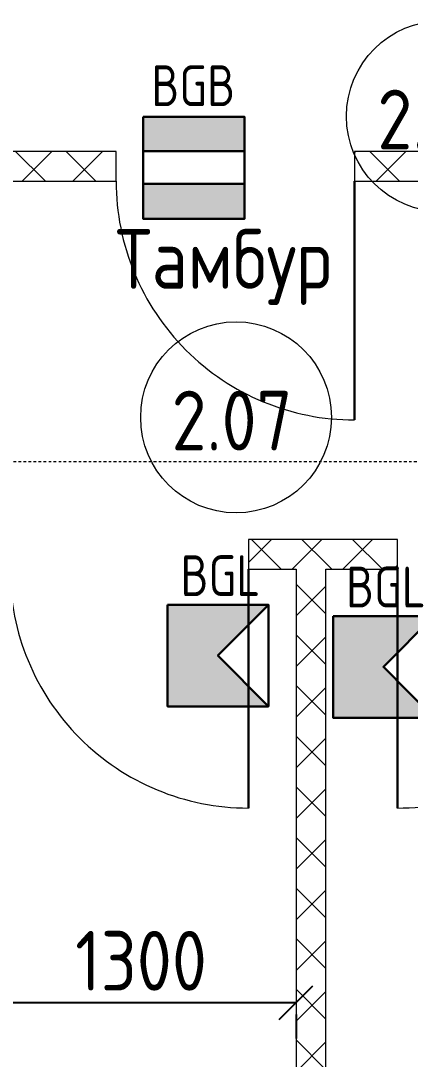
# Model space of a CAD drawing. Header units: millimetres. Extents: x -174154 to -170572, y -111302 to -109817.
# Drawn here: x -172507.92 to -172491.59, y -110595.16 to -110551.67 of the extents above; entities that cross this region are included whole.
import ezdxf

# ---------------------------------------------------------------- set-up
doc = ezdxf.new("R2010")
doc.units = ezdxf.units.MM
doc.linetypes.add('ACAD_ISO02W100', pattern=[15, 12, -3])
doc.linetypes.add('ADSK_Линия сетки', pattern=[21, 12, -3, 3, -3])
doc.layers.get('Defpoints').update_dxf_attribs({"color": 70})
for name, color, linetype, lineweight in [('!Подложка', 252, 'ACAD_ISO02W100', 25), ('Двери', 7, 'Continuous', 18), ('Марки помещений', 7, 'Continuous', 18), ('ОПС', 1, 'Continuous', 30), ('Оси', 7, 'Continuous', 9), ('Панель', 7, 'Continuous', 18), ('ПС', 1, 'Continuous', 50), ('Размеры', 7, 'Continuous', 9), ('Стены разрез', 7, 'Continuous', 40)]:
    doc.layers.add(name, color=color, linetype=linetype, lineweight=lineweight)
doc.layers.add('PRSHEME', color=7, linetype='Continuous')
doc.styles.add('GOST Common', font='GOST Common.ttf', dxfattribs={"width": 0.9, "height": 250})
doc.styles.get("Standard").update_dxf_attribs({"font": 'GOST_A.TTF'})
doc.dimstyles.new('ADSK_Проверочный', dxfattribs={"dimscale": 304.8, "dimtxt": 251.4287490705518, "dimasz": 0.4639107611548557, "dimexe": 0.4921259842519685, "dimexo": 0.4921259842519685, "dimgap": 0.1640419947506562, "dimtad": 1, "dimdec": 0, "dimdsep": 46, "dimtxsty": 'GOST Common', "dimblk1": 'OBLIQUE', "dimblk2": 'OBLIQUE', "dimsah": 1, "dimcen": 0.09, "dimazin": 0, "dimtfac": 1, "dimtdec": 4, "dimtix": 1, "dimtmove": 0, "dimatfit": 3, "dimfxl": 1, "dimtvp": 1, "dimtolj": 1, "dimtzin": 0, "dimarcsym": 2})
pattern_1 = [(45, (30280.00000000015, 12304.99999999978), (-106.0660171779821, 106.0660171779821), []), (135, (30280.00000000015, 12304.99999999978), (-106.0660171779821, -106.0660171779821), [])]

# ---------------------------------------------------------------- blocks, each defined once
blk = doc.blocks.new('*U10')
at = {"layer": 'PRSHEME', "lineweight": 25}
for points in [[(-0.03523347311511316, 299.7057995788264), (298.130432175119, 299.7057995788264), (298.130432175119, 198.4344173433817), (-0.03523347311511316, 198.4344173433817)], [(-0.03523273422649374, 102.8115166330224), (298.1304329140076, 102.8115166330224), (298.130432175119, 0.04764829622126854), (-0.03523347311511316, 0.04764829622126854)]]:
    blk.add_hatch(color=30, dxfattribs=at).paths.add_polyline_path(points)
at = {"layer": 'PRSHEME', "color": 30, "lineweight": 30}
for p, q in [((-0.03523347311511316, 198.4344173433817), (298.1304321750807, 198.4344173433817)), ((-0.03523347311511316, 102.8115166330224), (298.130432175119, 102.8115166330224))]:
    blk.add_line(p, q, dxfattribs=at)
at = {"layer": 'PRSHEME', "color": 30, "lineweight": 25}
for points in [[(-0.03523347311511316, 299.7057995788264), (298.130432175119, 299.7057995788264), (298.130432175119, 198.4344173433817), (-0.03523347311511316, 198.4344173433817)], [(-0.03523347311511316, 102.8115166330224), (298.1304321751572, 102.8115166330224), (298.130432175119, 0.04764829622126854), (-0.03523347311511316, 0.04764829622126854)]]:
    blk.add_lwpolyline(points, close=True, dxfattribs=at)
at = {"layer": 'PRSHEME', "color": 30, "lineweight": 30}
blk.add_lwpolyline([(-0.03523347311511316, 299.7057995788264), (298.130432175119, 299.7057995788264), (298.130432175119, 0.04764829622126854), (-0.03523347311511316, 0.04764829622126854)], close=True, dxfattribs=at)
at = {"layer": 'ПС', "color": 0, "ltscale": 300, "insert": (147.6877256849152, 390.993334668166), "char_height": 120, "width": 178.901923524727, "attachment_point": 5, "bg_fill": 3, "box_fill_scale": 1, "bg_fill_color": 256, "bg_fill_transparency": 0}
blk.add_mtext('BGB', dxfattribs=at)
blk = doc.blocks.new('*U9')
at = {"layer": 'ОПС', "lineweight": 25, "ltscale": 10}
h = blk.add_hatch(color=5, dxfattribs=at)
h.dxf.hatch_style = 1
h.paths.add_polyline_path([(-0.05454638312494353, 299.697669372428), (-0.05454638312495774, 0.5443030777967124), (296.8694145977408, 0.5443030777967408), (148.4074613871881, 150.1209877400764), (296.8694145977408, 299.697669372428)])
at = {"layer": 'ОПС', "color": 5, "ltscale": 100}
blk.add_lwpolyline([(-0.05454638312494353, 299.697669372428), (296.8694145977408, 299.697669372428), (296.8694145977408, 0.5443030777967124), (-0.05454638312494353, 0.5443030777967124)], close=True, dxfattribs=at)
blk.add_lwpolyline([(296.8694145977408, 299.697669372428), (148.4074613871881, 150.1209877400764), (296.8694145977408, 0.5443030777967124)], dxfattribs=at)
at = {"layer": 'ПС', "color": 0, "ltscale": 300, "insert": (155.4784635063877, 385.2214189272918), "char_height": 120, "width": 171.5984937908857, "attachment_point": 5, "bg_fill": 3, "box_fill_scale": 1, "bg_fill_color": 256, "bg_fill_transparency": 0}
blk.add_mtext('BGL', dxfattribs=at)
blk = doc.blocks.new('AC_Дверь_Однопольная_ДеревяннаяНаружная_ГОСТ24698-81 - 960х2080h Г-799396-В_АР_ПЭ_02 Этаж')
at = {"layer": 'Панель', "lineweight": 30}
blk.add_line((-500.0000000000111, 62.5000000009599), (-500.0000000000111, 1062.50000000096), dxfattribs=at)
at = {"layer": 'Панель'}
blk.add_arc((-500.000000000011, 62.5000000009599), 1000.000000000001, 3.180554681463517e-14, 90.00000000000017, dxfattribs=at)
blk = doc.blocks.new('AC_Дверь_Однопольная_ДеревяннаяНаружная_ГОСТ24698-81 - 960х2080h ГЛ-799317-В_АР_ПЭ_02 Этаж')
at = {"layer": 'Панель', "lineweight": 30}
blk.add_line((499.9999999999943, 62.50000000096315), (499.9999999999943, 1062.500000000963), dxfattribs=at)
at = {"layer": 'Панель'}
blk.add_arc((499.9999999999942, 62.50000000096315), 999.9999999999992, 89.99999999999987, 180, dxfattribs=at)
blk = doc.blocks.new('ADSK_Марка_Помещение_2_ГОСТ21-501-2011 - Имя и Категория-86712-В_АР_ПЭ_02 Этаж')
at = {"layer": 'Марки помещений'}
blk.add_circle((1.928857696959173e-16, -1.244575859722303e-16), 4.000000000000004, dxfattribs=at)
blk = doc.blocks.new('_Oblique')
at = {"color": 0, "linetype": 'ByBlock', "lineweight": -2}
blk.add_line((-0.5, -0.5), (0.5, 0.5), dxfattribs=at)
blk = doc.blocks.new('*D518')
at = {"layer": 'Defpoints', "color": 0, "transparency": 16777216}
for p in [(2801.010066113784, 3375.041158525184), (4101.01006611378, 3299.951123600333), (4101.01006611378, 3199.966224740556)]:
    blk.add_point(p, dxfattribs=at)
at = {"layer": 'Размеры', "color": 0, "lineweight": -2, "transparency": 16777216}
for p, q in [((2801.010066113784, 3225.041158525184), (2801.010066113784, 3049.966224740556)), ((2801.010066113784, 3199.966224740556), (4101.01006611378, 3199.966224740556)), ((4101.01006611378, 3149.951123600333), (4101.01006611378, 3049.966224740556))]:
    blk.add_line(p, q, dxfattribs=at)
at = {"layer": 'Размеры', "color": 0, "lineweight": -2, "transparency": 16777216, "xscale": 141.4, "yscale": 141.4, "zscale": 141.4, "rotation": 180}
blk.add_blockref('_Oblique', (2801.010066113784, 3199.966224740556), dxfattribs=at)
at = {"layer": 'Размеры', "color": 0, "lineweight": -2, "transparency": 16777216, "xscale": 141.4, "yscale": 141.4, "zscale": 141.4}
blk.add_blockref('_Oblique', (4101.01006611378, 3199.966224740556), dxfattribs=at)
at = {"layer": 'Размеры', "color": 0, "lineweight": 20, "transparency": 16777216, "insert": (3451.010066113782, 3374.966224740556), "char_height": 250, "width": 700.5912940203172, "attachment_point": 5, "style": 'GOST Common'}
blk.add_mtext('\\A1;1300', dxfattribs=at)
blk = doc.blocks.new('A$C02fe7d8c')
at = {"layer": 'Стены разрез', "lineweight": 20, "true_color": 0x636466}
h = blk.add_hatch(dxfattribs=at)
h.set_pattern_fill('FP_1', color=251, style=0, pattern_type=2)
h.set_pattern_definition(pattern_1)
h.paths.add_polyline_path([(12807.49999999998, 6639.999999999824), (12807.49999999998, 6764.999999999823), (12207.49999999998, 6764.999999999823), (12207.49999999998, 6639.999999999834)])
h.paths.add_polyline_path([(11207.49999999998, 6639.999999999834), (11207.49999999998, 6764.999999999831), (4346.265622746807, 6764.999999999857), (4346.265622746807, 6639.999999999851), (9896.265622746814, 6639.999999999834)])
h.paths.add_polyline_path([(3125.215508849058, 6639.999999999859), (3346.265622746807, 6639.999999999859), (3346.265622746807, 6764.999999999857), (2554.999999999985, 6764.999999999857), (2554.999999999985, 6639.999999999859)])
h = blk.add_hatch(dxfattribs=at)
h.set_pattern_fill('FP_1', color=251, style=0, pattern_type=2)
h.set_pattern_definition(pattern_1)
h.paths.add_polyline_path([(4101.010066113759, 5014.82884408822), (4226.010066113762, 5014.82884408822), (4226.010066113762, 5139.828844088209), (3901.010066113751, 5139.828844088218), (3901.010066113751, 5014.82884408822)])
h.paths.add_polyline_path([(2901.010066113755, 5014.82884408822), (2901.010066113755, 5139.828844088218), (409.9999999999782, 5139.828844088226), (409.9999999999745, 5014.828844088229), (429.9999999999709, 5014.828844088229)])
h = blk.add_hatch(dxfattribs=at)
h.set_pattern_fill('FP_1', color=251, style=0, pattern_type=2)
h.set_pattern_definition(pattern_1)
h.paths.add_polyline_path([(7730.000127035004, 5014.828844088202), (7730.000127035008, 5139.828844088201), (5526.010066113766, 5139.828844088209), (5526.010066113766, 5014.828844088212), (6129.761989699655, 5014.828844088212)])
h.paths.add_polyline_path([(4526.010066113762, 5014.828844088212), (4526.010066113766, 5139.828844088209), (4226.010066113762, 5139.828844088209), (4226.010066113762, 5014.82884408822)])
h = blk.add_hatch(dxfattribs=at)
h.set_pattern_fill('FP_1', color=251, style=0, pattern_type=2)
h.set_pattern_definition(pattern_1)
h.paths.add_polyline_path([(4101.010066113751, 409.9999999999854), (4226.010066113751, 409.9999999999854), (4226.010066113762, 5014.82884408822), (4101.010066113759, 5014.82884408822), (4101.010066113755, 429.99999999998)])
at = {"layer": 'Оси', "linetype": 'ADSK_Линия сетки'}
blk.add_line((32579.65973424556, 5465.000000000945), (-1856.358330931376, 5465.000000001057), dxfattribs=at)
at = {"layer": 'Стены разрез', "color": 251, "lineweight": 20, "true_color": 0x636466}
for p, q in [((3346.265622746832, 6764.99999999986), (2555.000000000011, 6764.999999999864)), ((3346.265622746832, 6639.99999999986), (3346.265622746832, 6764.99999999986)), ((11207.5, 6764.999999999835), (4346.265622746832, 6764.999999999857)), ((4346.265622746832, 6764.999999999857), (4346.265622746832, 6639.999999999857)), ((2555.000000000011, 6639.999999999864), (3346.265622746832, 6639.99999999986)), ((4346.265622746832, 6639.999999999857), (5621.265622746829, 6639.999999999854)), ((4526.010066113791, 5139.828844088218), (3901.010066113784, 5139.82884408822)), ((3901.010066113784, 5139.82884408822), (3901.010066113784, 5014.82884408822)), ((4526.010066113788, 5014.828844088218), (4526.010066113791, 5139.828844088218)), ((3901.010066113784, 5014.82884408822), (4101.010066113784, 5014.828844088219)), ((4101.010066113784, 5014.82884408822), (4101.010066113777, 429.9999999999873)), ((4226.01006611378, 429.9999999998799), (4226.010066113788, 5014.828844088219)), ((4226.010066113788, 5014.828844088219), (4526.010066113788, 5014.828844088218))]:
    blk.add_line(p, q, dxfattribs=at)
at = {"layer": 'Двери', "color": 251, "lineweight": 20, "true_color": 0x636466, "rotation": 180}
for name, p in [('AC_Дверь_Однопольная_ДеревяннаяНаружная_ГОСТ24698-81 - 960х2080h Г-799396-В_АР_ПЭ_02 Этаж', (3846.265622746825, 6702.499999999859)), ('AC_Дверь_Однопольная_ДеревяннаяНаружная_ГОСТ24698-81 - 960х2080h Г-799396-В_АР_ПЭ_02 Этаж', (3401.010066113777, 5077.328844088221)), ('AC_Дверь_Однопольная_ДеревяннаяНаружная_ГОСТ24698-81 - 960х2080h ГЛ-799317-В_АР_ПЭ_02 Этаж', (5026.01006611378, 5077.328844088217))]:
    blk.add_blockref(name, p, dxfattribs=at)
at = {"layer": 'Марки помещений', "color": 251, "lineweight": 20, "true_color": 0x636466, "xscale": 99.99999999999993, "yscale": 99.99999999999993, "zscale": 99.99999999999993}
for p in [(4712.623655522762, 6911.85692363702), (3849.523655522764, 5650.962954221065)]:
    blk.add_blockref('ADSK_Марка_Помещение_2_ГОСТ21-501-2011 - Имя и Категория-86712-В_АР_ПЭ_02 Этаж', p, dxfattribs=at)
at = {"layer": 'Марки помещений', "color": 251, "lineweight": 20, "true_color": 0x636466, "char_height": 249.9999999999997, "attachment_point": 1, "style": 'GOST Common'}
for s, insert, width in [('2.27', (4442.010382396351, 7023.249015232307), 663.7972499999995), ('Тамбур', (3343.56038239635, 6439.628809090933), 1233.797062499999), ('2.07', (3578.910382396352, 5762.355045816351), 663.7972499999995)]:
    blk.add_mtext(s, dxfattribs=dict(at, insert=insert, width=width))
at = {"layer": 'Размеры', "color": 251, "lineweight": 20, "true_color": 0x636466}
dim = blk.add_linear_dim(base=(4101.01006611378, 3199.966224740556), p1=(2801.010066113784, 3375.041158525184), p2=(4101.01006611378, 3299.951123600333), dimstyle='ADSK_Проверочный', override={"dimpost": '<>', "dimfxl": 1302.166853112537}, dxfattribs=at)
dim.commit()
dim.dimension.update_dxf_attribs({"geometry": '*D518', "text_midpoint": (3451.010066113782, 3374.966224740556)})

msp = doc.modelspace()

# ---------------------------------------------------------------- block references
at = {"layer": 'ПС', "color": 0, "xscale": 0.01424277820484836, "yscale": 0.01424277820484836, "zscale": 0.01424277820484836}
for name, p in [('*U10', (-172502.7919005499, -110559.958828027)), ('*U9', (-172501.7674282384, -110580.3939216889)), ('*U9', (-172494.8278760414, -110580.8699595315))]:
    msp.add_blockref(name, p, dxfattribs=at)

# ---------------------------------------------------------------- next in the draw order: block references
at = {"layer": '!Подложка', "ltscale": 20, "xscale": 0.01, "yscale": 0.01, "zscale": 0.01}
msp.add_blockref('A$C02fe7d8c', (-172537.3894769453, -110624.7877293258), dxfattribs=at)

doc.saveas('drawing.dxf')
